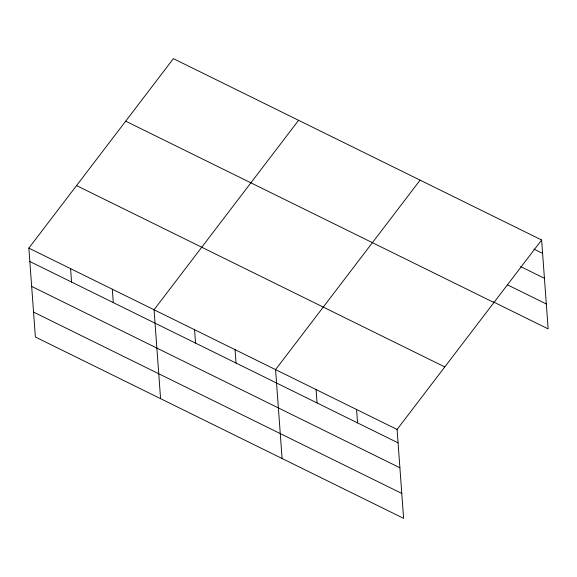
<?xml version="1.0" encoding="UTF-8"?>
<svg xmlns="http://www.w3.org/2000/svg" width="577" height="577" viewBox="0 0 577 577"><rect width="100%" height="100%" fill="white"/><g stroke="black" fill="none" stroke-linecap="round" stroke-linejoin="round"><path stroke-width="0.87" d="M541.623 239.996L397.084 429.461L403.619 518.355L35.377 337.004L28.85 248.11L173.381 58.645L541.623 239.996L548.15 328.89L493.349 301.901M298.583 120.305L154.052 309.77L160.579 398.664M420.106 180.147L275.568 369.619L282.095 458.513M533.869 249.084L542.604 253.39M520.605 266.567L544.436 278.302M507.399 284.807L546.318 303.971M125.685 121.17L493.926 302.521M76.546 185.585L444.78 366.936M28.85 248.11L397.084 429.461M29.831 261.504L398.072 442.855M31.663 286.423L399.897 467.774M33.545 312.092L401.787 493.443M356.579 409.519L357.567 422.912M316.073 389.569L317.061 402.962M235.063 349.669L236.043 363.063M194.557 329.719L195.538 343.113M112.32 289.221L113.301 302.615M70.582 268.666L71.57 282.059"/></g></svg>
